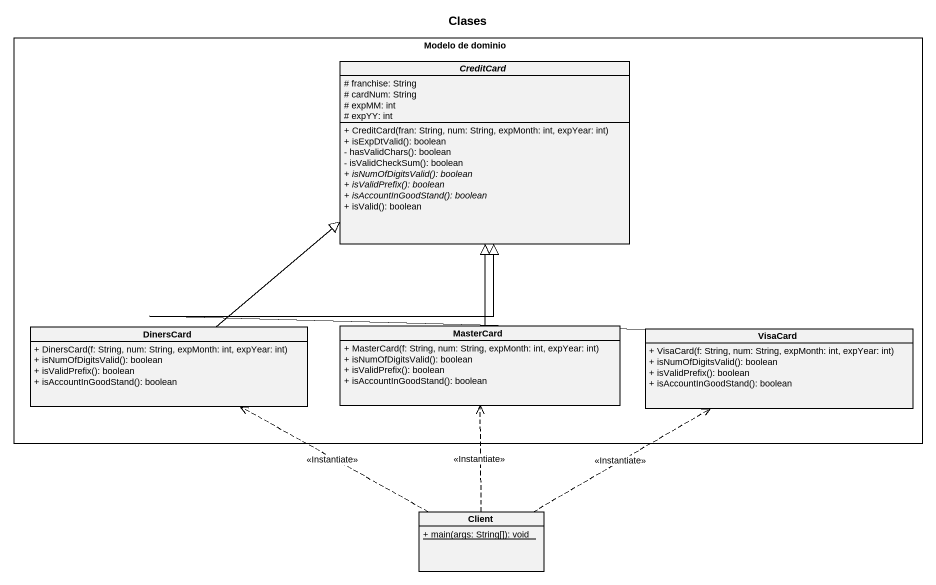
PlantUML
@startuml
title Clases
hide circle
hide empty members
skinparam classAttributeIconSize 0
rectangle "Modelo de dominio" as Modelo_de_dominio {
  abstract class CreditCard {
    # franchise: String
    # cardNum: String
    # expMM: int
    # expYY: int
    + CreditCard(fran: String, num: String, expMonth: int, expYear: int)
    + isExpDtValid(): boolean
    - hasValidChars(): boolean
    - isValidCheckSum(): boolean
    {abstract} + isNumOfDigitsValid(): boolean
    {abstract} + isValidPrefix(): boolean
    {abstract} + isAccountInGoodStand(): boolean
    + isValid(): boolean
  }
  class DinersCard {
    + DinersCard(f: String, num: String, expMonth: int, expYear: int)
    + isNumOfDigitsValid(): boolean
    + isValidPrefix(): boolean
    + isAccountInGoodStand(): boolean
  }
  class MasterCard {
    + MasterCard(f: String, num: String, expMonth: int, expYear: int)
    + isNumOfDigitsValid(): boolean
    + isValidPrefix(): boolean
    + isAccountInGoodStand(): boolean
  }
  class VisaCard {
    + VisaCard(f: String, num: String, expMonth: int, expYear: int)
    + isNumOfDigitsValid(): boolean
    + isValidPrefix(): boolean
    + isAccountInGoodStand(): boolean
  }
}
class Client {
  {static} + main(args: String[]): void
}
DinersCard -up-|> CreditCard
MasterCard -up-|> CreditCard
VisaCard -up-|> CreditCard
Client .left.> DinersCard : <<Instantiate>>
Client .up.> MasterCard : <<Instantiate>>
Client .right.> VisaCard : <<Instantiate>>
@enduml
